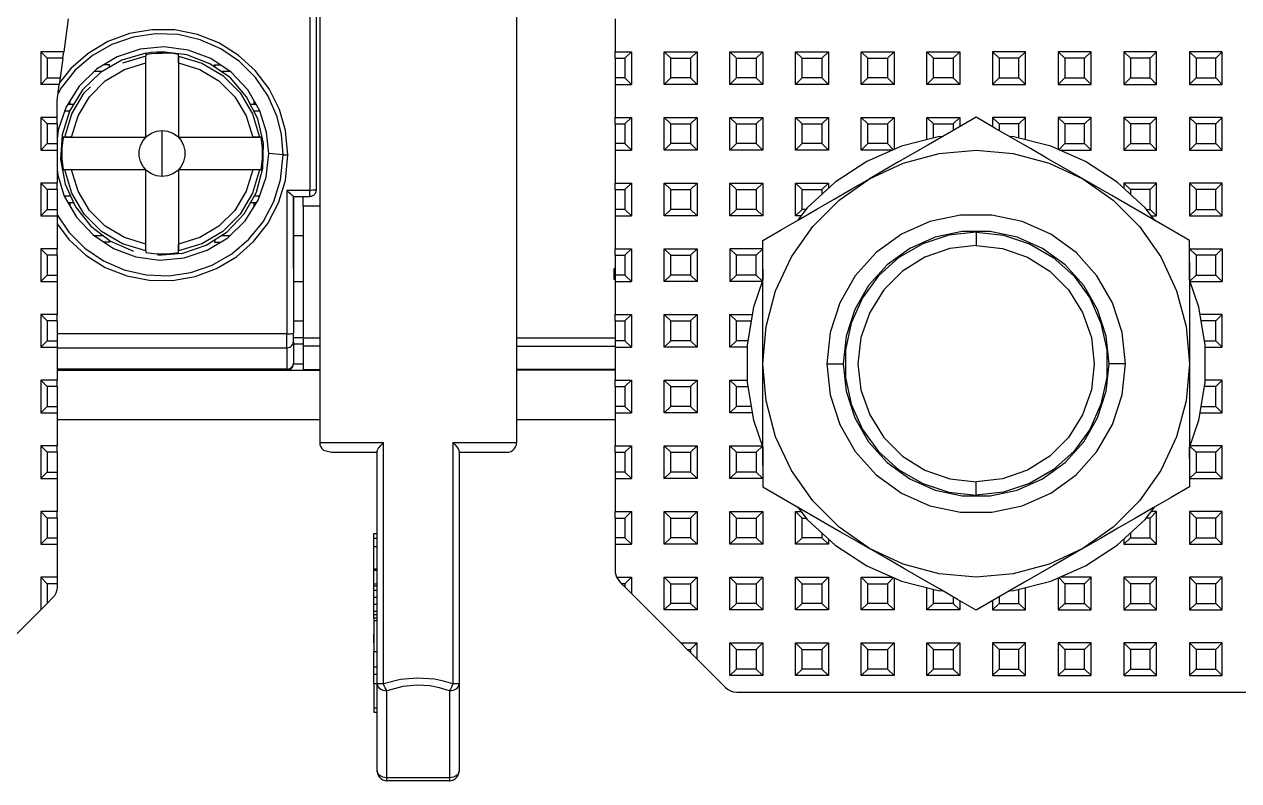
# Model space of a CAD drawing. Header units: millimetres. Extents: x 0 to 125, y 0 to 180.
# Drawn here: x 32.65 to 69.65, y 0 to 23.04 of the extents above; entities that cross this region are included whole.
import ezdxf

# ---------------------------------------------------------------- set-up
doc = ezdxf.new("R2010")
doc.units = ezdxf.units.MM

# ---------------------------------------------------------------- blocks, each defined once
blk = doc.blocks.new('CHINT_7200accf6e0c55f6a13e2ec68f27ea84_FACE_0')
at = {"color": 141, "linetype": 'Continuous', "true_color": 0x40d9ff}
for p, q in [((41.55, 17.996), (41.55, 30.949)), ((41.65, 29.7), (41.65, 10.3)), ((47.65, 29.7), (47.65, 10.3)), ((33.983, 23.2), (33.85, 22.2)), ((50.65, 23.2), (50.65, 22.2)), ((33.35, 22), (33.15, 22.2)), ((33.15, 22.2), (33.15, 21.2)), ((33.85, 22.2), (33.15, 22.2)), ((33.823, 22), (33.85, 22.2)), ((50.65, 22), (50.65, 22.2)), ((50.65, 22.2), (51.15, 22.2)), ((50.95, 22), (51.15, 22.2)), ((51.15, 22.2), (51.15, 21.2)), ((52.35, 22), (52.15, 22.2)), ((52.15, 22.2), (53.15, 22.2)), ((52.15, 21.2), (52.15, 22.2)), ((52.95, 22), (53.15, 22.2)), ((53.15, 22.2), (53.15, 21.2)), ((54.35, 22), (54.15, 22.2)), ((54.15, 22.2), (55.15, 22.2)), ((54.15, 21.2), (54.15, 22.2)), ((54.95, 22), (55.15, 22.2)), ((55.15, 22.2), (55.15, 21.2)), ((56.35, 22), (56.15, 22.2)), ((56.15, 22.2), (57.15, 22.2)), ((56.15, 21.2), (56.15, 22.2)), ((56.95, 22), (57.15, 22.2)), ((57.15, 22.2), (57.15, 21.2)), ((58.35, 22), (58.15, 22.2)), ((58.15, 22.2), (59.15, 22.2)), ((58.15, 21.2), (58.15, 22.2)), ((58.95, 22), (59.15, 22.2)), ((59.15, 22.2), (59.15, 21.2)), ((60.35, 22), (60.15, 22.2)), ((60.15, 22.2), (61.15, 22.2)), ((60.15, 21.2), (60.15, 22.2)), ((60.95, 22), (61.15, 22.2)), ((61.15, 22.2), (61.15, 21.2)), ((62.35, 22), (62.15, 22.2)), ((62.15, 22.2), (62.15, 21.2)), ((63.15, 22.2), (62.15, 22.2)), ((62.95, 22), (63.15, 22.2)), ((63.15, 21.2), (63.15, 22.2)), ((64.35, 22), (64.15, 22.2)), ((64.15, 22.2), (64.15, 21.2)), ((65.15, 22.2), (64.15, 22.2)), ((64.95, 22), (65.15, 22.2)), ((65.15, 21.2), (65.15, 22.2)), ((66.35, 22), (66.15, 22.2)), ((66.15, 22.2), (66.15, 21.2)), ((67.15, 22.2), (66.15, 22.2)), ((66.95, 22), (67.15, 22.2)), ((67.15, 21.2), (67.15, 22.2)), ((68.35, 22), (68.15, 22.2)), ((68.15, 22.2), (68.15, 21.2)), ((69.15, 22.2), (68.15, 22.2)), ((68.95, 22), (69.15, 22.2)), ((69.15, 21.2), (69.15, 22.2)), ((33.35, 22), (33.35, 21.4)), ((33.823, 22), (33.35, 22)), ((33.823, 22), (33.743, 21.4)), ((36.35, 22.159), (36.356, 22.12)), ((36.85, 22.2), (36.85, 22.16)), ((37.35, 21.863), (37.35, 22.066)), ((50.65, 22), (50.95, 22)), ((50.65, 22), (50.65, 21.4)), ((50.95, 22), (50.95, 21.4)), ((52.35, 22), (52.95, 22)), ((52.35, 21.4), (52.35, 22)), ((52.95, 22), (52.95, 21.4)), ((54.35, 22), (54.95, 22)), ((54.35, 21.4), (54.35, 22)), ((54.95, 22), (54.95, 21.4)), ((56.35, 22), (56.95, 22)), ((56.35, 21.4), (56.35, 22)), ((56.95, 22), (56.95, 21.4)), ((58.35, 22), (58.95, 22)), ((58.35, 21.4), (58.35, 22)), ((58.95, 22), (58.95, 21.4)), ((60.35, 22), (60.95, 22)), ((60.35, 21.4), (60.35, 22)), ((60.95, 22), (60.95, 21.4)), ((62.95, 22), (62.35, 22)), ((62.35, 22), (62.35, 21.4)), ((62.95, 21.4), (62.95, 22)), ((64.95, 22), (64.35, 22)), ((64.35, 22), (64.35, 21.4)), ((64.95, 21.4), (64.95, 22)), ((66.95, 22), (66.35, 22)), ((66.35, 22), (66.35, 21.4)), ((66.95, 21.4), (66.95, 22)), ((68.95, 22), (68.35, 22)), ((68.35, 22), (68.35, 21.4)), ((68.95, 21.4), (68.95, 22)), ((35.03, 21.6), (34.788, 21.6)), ((38.921, 21.6), (38.644, 21.6)), ((33.35, 21.4), (33.15, 21.2)), ((33.35, 21.4), (33.743, 21.4)), ((50.95, 21.4), (50.65, 21.4)), ((50.65, 21.4), (50.65, 21.2)), ((50.65, 21.2), (51.15, 21.2)), ((50.65, 21.2), (50.65, 20.2)), ((50.95, 21.4), (51.15, 21.2)), ((52.35, 21.4), (52.15, 21.2)), ((53.15, 21.2), (52.15, 21.2)), ((52.95, 21.4), (52.35, 21.4)), ((52.95, 21.4), (53.15, 21.2)), ((54.35, 21.4), (54.15, 21.2)), ((55.15, 21.2), (54.15, 21.2)), ((54.95, 21.4), (54.35, 21.4)), ((54.95, 21.4), (55.15, 21.2)), ((56.35, 21.4), (56.15, 21.2)), ((57.15, 21.2), (56.15, 21.2)), ((56.95, 21.4), (56.35, 21.4)), ((56.95, 21.4), (57.15, 21.2)), ((58.35, 21.4), (58.15, 21.2)), ((59.15, 21.2), (58.15, 21.2)), ((58.95, 21.4), (58.35, 21.4)), ((58.95, 21.4), (59.15, 21.2)), ((60.35, 21.4), (60.15, 21.2)), ((61.15, 21.2), (60.15, 21.2)), ((60.95, 21.4), (60.35, 21.4)), ((60.95, 21.4), (61.15, 21.2)), ((62.35, 21.4), (62.15, 21.2)), ((62.15, 21.2), (63.15, 21.2)), ((62.35, 21.4), (62.95, 21.4)), ((62.95, 21.4), (63.15, 21.2)), ((64.35, 21.4), (64.15, 21.2)), ((64.15, 21.2), (65.15, 21.2)), ((64.35, 21.4), (64.95, 21.4)), ((64.95, 21.4), (65.15, 21.2)), ((66.35, 21.4), (66.15, 21.2)), ((66.15, 21.2), (67.15, 21.2)), ((66.35, 21.4), (66.95, 21.4)), ((66.95, 21.4), (67.15, 21.2)), ((68.35, 21.4), (68.15, 21.2)), ((68.15, 21.2), (69.15, 21.2)), ((68.35, 21.4), (68.95, 21.4)), ((68.95, 21.4), (69.15, 21.2)), ((33.884, 20.4), (34.037, 20.4)), ((33.978, 20.6), (34.16, 20.6)), ((34.042, 20.702), (34.042, 20.6)), ((39.539, 20.6), (39.712, 20.6)), ((39.641, 20.4), (39.828, 20.4)), ((39.658, 20.6), (39.658, 20.694)), ((33.35, 20), (33.15, 20.2)), ((33.15, 20.2), (33.15, 19.2)), ((33.35, 20), (33.35, 19.4)), ((33.65, 20), (33.35, 20)), ((33.65, 20), (33.65, 19.4)), ((50.65, 20), (50.65, 20.2)), ((50.65, 20.2), (51.15, 20.2)), ((50.65, 20), (50.95, 20)), ((50.65, 20), (50.65, 19.4)), ((50.95, 20), (51.15, 20.2)), ((50.95, 20), (50.95, 19.4)), ((51.15, 20.2), (51.15, 19.2)), ((52.35, 20), (52.15, 20.2)), ((52.15, 20.2), (53.15, 20.2)), ((52.15, 19.2), (52.15, 20.2)), ((52.35, 20), (52.95, 20)), ((52.35, 19.4), (52.35, 20)), ((52.95, 20), (53.15, 20.2)), ((52.95, 20), (52.95, 19.4)), ((53.15, 20.2), (53.15, 19.2)), ((54.35, 20), (54.15, 20.2)), ((54.15, 20.2), (55.15, 20.2)), ((54.15, 19.2), (54.15, 20.2)), ((54.35, 20), (54.95, 20)), ((54.35, 19.4), (54.35, 20)), ((54.95, 20), (55.15, 20.2)), ((54.95, 20), (54.95, 19.4)), ((55.15, 20.2), (55.15, 19.2)), ((56.35, 20), (56.15, 20.2)), ((56.15, 20.2), (57.15, 20.2)), ((56.15, 19.2), (56.15, 20.2)), ((56.35, 20), (56.95, 20)), ((56.35, 19.4), (56.35, 20)), ((56.95, 20), (57.15, 20.2)), ((56.95, 20), (56.95, 19.4)), ((57.15, 20.2), (57.15, 19.2)), ((58.35, 20), (58.15, 20.2)), ((58.15, 20.2), (59.15, 20.2)), ((58.15, 19.2), (58.15, 20.2)), ((58.35, 20), (58.95, 20)), ((58.35, 19.4), (58.35, 20)), ((58.95, 20), (59.15, 20.2)), ((58.95, 20), (58.95, 19.4)), ((59.15, 20.2), (59.15, 19.221)), ((60.35, 20), (60.15, 20.2)), ((60.15, 20.2), (61.15, 20.2)), ((60.15, 19.516), (60.15, 20.2)), ((60.35, 20), (60.95, 20)), ((60.35, 19.567), (60.35, 20)), ((60.95, 20), (61.15, 20.2)), ((60.95, 20), (60.95, 19.801)), ((61.15, 20.2), (61.15, 19.917)), ((62.35, 20), (62.15, 20.2)), ((62.15, 20.2), (62.15, 19.917)), ((63.15, 20.2), (62.15, 20.2)), ((62.95, 20), (62.35, 20)), ((62.35, 20), (62.35, 19.801)), ((62.95, 20), (63.15, 20.2)), ((62.95, 19.567), (62.95, 20)), ((63.15, 19.516), (63.15, 20.2)), ((64.35, 20), (64.15, 20.2)), ((64.15, 20.2), (64.15, 19.221)), ((65.15, 20.2), (64.15, 20.2)), ((64.95, 20), (64.35, 20)), ((64.35, 20), (64.35, 19.4)), ((64.95, 20), (65.15, 20.2)), ((64.95, 19.4), (64.95, 20)), ((65.15, 19.2), (65.15, 20.2)), ((66.35, 20), (66.15, 20.2)), ((66.15, 20.2), (66.15, 19.2)), ((67.15, 20.2), (66.15, 20.2)), ((66.95, 20), (66.35, 20)), ((66.35, 20), (66.35, 19.4)), ((66.95, 20), (67.15, 20.2)), ((66.95, 19.4), (66.95, 20)), ((67.15, 19.2), (67.15, 20.2)), ((68.35, 20), (68.15, 20.2)), ((68.15, 20.2), (68.15, 19.2)), ((69.15, 20.2), (68.15, 20.2)), ((68.95, 20), (68.35, 20)), ((68.35, 20), (68.35, 19.4)), ((68.95, 20), (69.15, 20.2)), ((68.95, 19.4), (68.95, 20)), ((69.15, 19.2), (69.15, 20.2)), ((33.35, 19.4), (33.15, 19.2)), ((33.35, 19.4), (33.65, 19.4)), ((33.65, 19.4), (33.65, 19.2)), ((34.087, 19.6), (33.884, 19.6)), ((39.816, 19.6), (39.613, 19.6)), ((50.95, 19.4), (50.65, 19.4)), ((50.65, 19.4), (50.65, 19.2)), ((50.95, 19.4), (51.15, 19.2)), ((52.35, 19.4), (52.15, 19.2)), ((52.95, 19.4), (52.35, 19.4)), ((52.95, 19.4), (53.15, 19.2)), ((54.35, 19.4), (54.15, 19.2)), ((54.95, 19.4), (54.35, 19.4)), ((54.95, 19.4), (55.15, 19.2)), ((56.35, 19.4), (56.15, 19.2)), ((56.95, 19.4), (56.35, 19.4)), ((56.95, 19.4), (57.15, 19.2)), ((58.35, 19.4), (58.15, 19.2)), ((58.95, 19.4), (58.35, 19.4)), ((58.95, 19.4), (59.135, 19.215)), ((64.35, 19.4), (64.165, 19.215)), ((64.35, 19.4), (64.95, 19.4)), ((64.95, 19.4), (65.15, 19.2)), ((66.35, 19.4), (66.15, 19.2)), ((66.35, 19.4), (66.95, 19.4)), ((66.95, 19.4), (67.15, 19.2)), ((68.35, 19.4), (68.15, 19.2)), ((68.35, 19.4), (68.95, 19.4)), ((68.95, 19.4), (69.15, 19.2)), ((33.15, 19.2), (33.65, 19.2)), ((33.65, 19.2), (33.65, 18.2)), ((40.542, 19.061), (40.1, 19.1)), ((50.65, 19.2), (51.15, 19.2)), ((50.65, 19.2), (50.65, 18.2)), ((53.15, 19.2), (52.15, 19.2)), ((55.15, 19.2), (54.15, 19.2)), ((57.15, 19.2), (56.15, 19.2)), ((59.102, 19.2), (58.15, 19.2)), ((64.198, 19.2), (65.15, 19.2)), ((66.15, 19.2), (67.15, 19.2)), ((68.15, 19.2), (69.15, 19.2)), ((34.087, 18.6), (33.884, 18.6)), ((39.816, 18.6), (39.613, 18.6)), ((33.35, 18), (33.15, 18.2)), ((33.15, 18.2), (33.15, 17.2)), ((33.65, 18.2), (33.15, 18.2)), ((33.65, 18), (33.65, 18.2)), ((50.65, 18), (50.65, 18.2)), ((50.65, 18.2), (51.15, 18.2)), ((50.95, 18), (51.15, 18.2)), ((51.15, 18.2), (51.15, 17.2)), ((52.35, 18), (52.15, 18.2)), ((52.15, 18.2), (53.15, 18.2)), ((52.15, 17.2), (52.15, 18.2)), ((52.95, 18), (53.15, 18.2)), ((53.15, 18.2), (53.15, 17.2)), ((54.35, 18), (54.15, 18.2)), ((54.15, 18.2), (55.15, 18.2)), ((54.15, 17.2), (54.15, 18.2)), ((54.95, 18), (55.15, 18.2)), ((55.15, 18.2), (55.15, 17.2)), ((56.35, 18), (56.15, 18.2)), ((56.15, 18.2), (57.15, 18.2)), ((56.15, 17.2), (56.15, 18.2)), ((56.95, 18), (57.15, 18.2)), ((57.15, 18.2), (57.15, 18.039)), ((66.35, 18), (66.15, 18.2)), ((66.15, 18.2), (66.15, 18.039)), ((67.15, 18.2), (66.15, 18.2)), ((66.95, 18), (67.15, 18.2)), ((67.15, 17.2), (67.15, 18.2)), ((68.35, 18), (68.15, 18.2)), ((68.15, 18.2), (68.15, 17.2)), ((69.15, 18.2), (68.15, 18.2)), ((68.95, 18), (69.15, 18.2)), ((69.15, 17.2), (69.15, 18.2)), ((33.35, 18), (33.35, 17.4)), ((33.65, 18), (33.35, 18)), ((33.65, 18), (33.65, 17.4)), ((34.061, 17.8), (33.872, 17.8)), ((39.816, 17.8), (39.648, 17.8)), ((40.849, 17.796), (40.85, 13.625)), ((41.15, 17.5), (41.15, 17.796)), ((50.65, 18), (50.95, 18)), ((50.65, 18), (50.65, 17.4)), ((50.95, 18), (50.95, 17.4)), ((52.35, 18), (52.95, 18)), ((52.35, 17.4), (52.35, 18)), ((52.95, 18), (52.95, 17.4)), ((54.35, 18), (54.95, 18)), ((54.35, 17.4), (54.35, 18)), ((54.95, 18), (54.95, 17.4)), ((56.35, 18), (56.95, 18)), ((56.35, 17.4), (56.35, 18)), ((56.95, 18), (56.95, 17.855)), ((66.95, 18), (66.35, 18)), ((66.35, 18), (66.35, 17.855)), ((66.95, 17.4), (66.95, 18)), ((68.95, 18), (68.35, 18)), ((68.35, 18), (68.35, 17.4)), ((68.95, 17.4), (68.95, 18)), ((33.35, 17.4), (33.15, 17.2)), ((33.35, 17.4), (33.65, 17.4)), ((33.65, 17.4), (33.65, 17.2)), ((34.152, 17.6), (33.988, 17.6)), ((34.042, 17.6), (34.042, 17.506)), ((39.722, 17.6), (39.536, 17.6)), ((39.658, 17.498), (39.658, 17.6)), ((41.65, 17.5), (41.15, 17.5)), ((50.95, 17.4), (50.65, 17.4)), ((50.65, 17.4), (50.65, 17.2)), ((50.95, 17.4), (51.15, 17.2)), ((52.35, 17.4), (52.15, 17.2)), ((52.95, 17.4), (52.35, 17.4)), ((52.95, 17.4), (53.15, 17.2)), ((54.35, 17.4), (54.15, 17.2)), ((54.95, 17.4), (54.35, 17.4)), ((54.95, 17.4), (55.15, 17.2)), ((56.35, 17.4), (56.15, 17.2)), ((56.468, 17.4), (56.35, 17.4)), ((66.832, 17.4), (66.95, 17.4)), ((66.95, 17.4), (67.15, 17.2)), ((68.35, 17.4), (68.15, 17.2)), ((68.35, 17.4), (68.95, 17.4)), ((68.95, 17.4), (69.15, 17.2)), ((33.15, 17.2), (33.65, 17.2)), ((33.65, 17.2), (33.65, 16.2)), ((50.65, 17.2), (51.15, 17.2)), ((50.65, 17.2), (50.65, 16.2)), ((53.15, 17.2), (52.15, 17.2)), ((55.15, 17.2), (54.15, 17.2)), ((56.312, 17.2), (56.15, 17.2)), ((66.988, 17.2), (67.15, 17.2)), ((68.15, 17.2), (69.15, 17.2)), ((61.65, 16.7), (61.65, 16.3)), ((34.779, 16.6), (35.054, 16.6)), ((36.35, 16.134), (36.35, 16.337)), ((37.35, 16.134), (37.35, 16.337)), ((38.651, 16.6), (38.912, 16.6)), ((40.85, 16.6), (41.15, 16.6)), ((33.35, 16), (33.15, 16.2)), ((33.15, 16.2), (33.15, 15.2)), ((33.65, 16.2), (33.15, 16.2)), ((33.35, 16), (33.35, 15.4)), ((33.65, 16), (33.35, 16)), ((33.65, 16), (33.65, 16.2)), ((33.65, 16), (33.65, 15.4)), ((50.65, 16), (50.65, 16.2)), ((50.65, 16.2), (51.15, 16.2)), ((50.65, 16), (50.95, 16)), ((50.65, 16), (50.65, 15.4)), ((50.95, 16), (51.15, 16.2)), ((50.95, 16), (50.95, 15.4)), ((51.15, 16.2), (51.15, 15.2)), ((52.35, 16), (52.15, 16.2)), ((52.15, 16.2), (53.15, 16.2)), ((52.15, 15.2), (52.15, 16.2)), ((52.35, 16), (52.95, 16)), ((52.35, 15.4), (52.35, 16)), ((52.95, 16), (53.15, 16.2)), ((52.95, 16), (52.95, 15.4)), ((53.15, 16.2), (53.15, 15.2)), ((54.35, 15.4), (54.35, 16)), ((68.95, 15.4), (68.95, 16)), ((50.65, 15.589), (50.617, 15.559)), ((33.35, 15.4), (33.15, 15.2)), ((33.15, 15.2), (33.65, 15.2)), ((33.35, 15.4), (33.65, 15.4)), ((33.65, 15.4), (33.65, 15.2)), ((33.65, 15.2), (33.65, 14.2)), ((40.85, 15.2), (41.15, 15.2)), ((50.95, 15.4), (50.65, 15.4)), ((50.65, 15.4), (50.65, 15.2)), ((50.65, 15.2), (51.15, 15.2)), ((50.65, 15.2), (50.65, 14.2)), ((50.95, 15.4), (51.15, 15.2)), ((52.35, 15.4), (52.15, 15.2)), ((53.15, 15.2), (52.15, 15.2)), ((52.95, 15.4), (52.35, 15.4)), ((52.95, 15.4), (53.15, 15.2)), ((54.35, 15.4), (54.15, 15.2)), ((55.133, 15.2), (54.15, 15.2)), ((54.95, 15.4), (54.35, 15.4)), ((54.95, 15.4), (55.137, 15.213)), ((68.35, 15.4), (68.163, 15.213)), ((68.167, 15.2), (69.15, 15.2)), ((68.35, 15.4), (68.95, 15.4)), ((68.95, 15.4), (69.15, 15.2)), ((33.35, 14), (33.15, 14.2)), ((33.15, 14.2), (33.15, 13.2)), ((33.65, 14.2), (33.15, 14.2)), ((33.65, 14), (33.65, 14.2)), ((50.65, 14), (50.65, 14.2)), ((50.65, 14.2), (51.15, 14.2)), ((50.95, 14), (51.15, 14.2)), ((51.15, 14.2), (51.15, 13.2)), ((52.35, 14), (52.15, 14.2)), ((52.15, 14.2), (53.15, 14.2)), ((52.15, 13.2), (52.15, 14.2)), ((52.95, 14), (53.15, 14.2)), ((53.15, 14.2), (53.15, 13.2)), ((54.35, 14), (54.15, 14.2)), ((54.15, 14.2), (54.828, 14.2)), ((54.15, 13.2), (54.15, 14.2)), ((69.15, 14.2), (68.472, 14.2)), ((68.95, 14), (69.15, 14.2)), ((69.15, 13.2), (69.15, 14.2)), ((33.35, 14), (33.35, 13.4)), ((33.65, 14), (33.35, 14)), ((33.65, 14), (33.65, 13.4)), ((40.85, 14), (41.15, 14)), ((50.65, 14), (50.95, 14)), ((50.65, 14), (50.65, 13.4)), ((50.95, 14), (50.95, 13.4)), ((52.35, 14), (52.95, 14)), ((52.35, 13.4), (52.35, 14)), ((52.95, 14), (52.95, 13.4)), ((54.35, 14), (54.794, 14)), ((54.35, 13.4), (54.35, 14)), ((68.95, 14), (68.506, 14)), ((68.95, 13.4), (68.95, 14)), ((33.35, 13.4), (33.15, 13.2)), ((33.35, 13.4), (33.65, 13.4)), ((33.65, 13.4), (33.65, 13.2)), ((40.85, 13.5), (41.15, 13.5)), ((47.65, 13.483), (50.65, 13.483)), ((50.95, 13.4), (50.65, 13.4)), ((50.65, 13.4), (50.65, 13.2)), ((50.95, 13.4), (51.15, 13.2)), ((52.35, 13.4), (52.15, 13.2)), ((52.95, 13.4), (52.35, 13.4)), ((52.95, 13.4), (53.15, 13.2)), ((54.35, 13.4), (54.15, 13.2)), ((54.694, 13.4), (54.35, 13.4)), ((68.606, 13.4), (68.95, 13.4)), ((68.95, 13.4), (69.15, 13.2)), ((33.15, 13.2), (33.65, 13.2)), ((33.65, 13.2), (33.65, 12.2)), ((40.85, 13.3), (41.15, 13.3)), ((47.65, 13.23), (50.65, 13.23)), ((50.65, 13.2), (51.15, 13.2)), ((50.65, 13.2), (50.65, 12.2)), ((53.15, 13.2), (52.15, 13.2)), ((54.674, 13.2), (54.15, 13.2)), ((68.626, 13.2), (69.15, 13.2)), ((57.1, 12.7), (57.6, 12.7)), ((66.2, 12.7), (65.7, 12.7)), ((50.65, 12.52), (47.65, 12.52)), ((50.65, 12.5), (47.65, 12.5)), ((33.35, 12), (33.15, 12.2)), ((33.15, 12.2), (33.15, 11.2)), ((33.65, 12.2), (33.15, 12.2)), ((33.35, 12), (33.35, 11.4)), ((33.65, 12), (33.35, 12)), ((33.65, 12), (33.65, 12.2)), ((33.65, 12), (33.65, 11.4)), ((50.65, 12), (50.65, 12.2)), ((50.65, 12.2), (51.15, 12.2)), ((50.65, 12), (50.95, 12)), ((50.65, 12), (50.65, 11.4)), ((50.95, 12), (51.15, 12.2)), ((50.95, 12), (50.95, 11.4)), ((51.15, 12.2), (51.15, 11.2)), ((52.35, 12), (52.15, 12.2)), ((52.15, 12.2), (53.15, 12.2)), ((52.15, 11.2), (52.15, 12.2)), ((52.35, 12), (52.95, 12)), ((52.35, 11.4), (52.35, 12)), ((52.95, 12), (53.15, 12.2)), ((52.95, 12), (52.95, 11.4)), ((53.15, 12.2), (53.15, 11.2)), ((54.35, 12), (54.15, 12.2)), ((54.15, 12.2), (54.674, 12.2)), ((54.15, 11.2), (54.15, 12.2)), ((54.35, 12), (54.694, 12)), ((54.35, 11.4), (54.35, 12)), ((68.95, 12), (68.606, 12)), ((69.15, 12.2), (68.626, 12.2)), ((68.95, 12), (69.15, 12.2)), ((68.95, 11.4), (68.95, 12)), ((69.15, 11.2), (69.15, 12.2)), ((33.35, 11.4), (33.15, 11.2)), ((33.15, 11.2), (33.65, 11.2)), ((33.35, 11.4), (33.65, 11.4)), ((33.65, 11.4), (33.65, 11.2)), ((33.65, 11.2), (33.65, 10.2)), ((50.95, 11.4), (50.65, 11.4)), ((50.65, 11.4), (50.65, 11.2)), ((50.65, 11.2), (51.15, 11.2)), ((50.65, 11.2), (50.65, 10.2)), ((50.95, 11.4), (51.15, 11.2)), ((52.35, 11.4), (52.15, 11.2)), ((53.15, 11.2), (52.15, 11.2)), ((52.95, 11.4), (52.35, 11.4)), ((52.95, 11.4), (53.15, 11.2)), ((54.35, 11.4), (54.15, 11.2)), ((54.828, 11.2), (54.15, 11.2)), ((54.794, 11.4), (54.35, 11.4)), ((68.472, 11.2), (69.15, 11.2)), ((68.506, 11.4), (68.95, 11.4)), ((68.95, 11.4), (69.15, 11.2)), ((33.65, 11), (41.65, 11)), ((47.65, 11), (50.65, 11)), ((33.35, 10), (33.15, 10.2)), ((33.15, 10.2), (33.15, 9.2)), ((33.65, 10.2), (33.15, 10.2)), ((33.35, 10), (33.35, 9.4)), ((33.65, 10), (33.35, 10)), ((33.65, 10), (33.65, 10.2)), ((33.65, 10), (33.65, 9.4)), ((43.594, 2.952), (43.594, 10.3)), ((45.706, 10.3), (45.706, 2.952)), ((50.65, 10), (50.65, 10.2)), ((50.65, 10.2), (51.15, 10.2)), ((50.65, 10), (50.95, 10)), ((50.65, 10), (50.65, 9.4)), ((50.95, 10), (51.15, 10.2)), ((50.95, 10), (50.95, 9.4)), ((51.15, 10.2), (51.15, 9.2)), ((52.35, 10), (52.15, 10.2)), ((52.15, 10.2), (53.15, 10.2)), ((52.15, 9.2), (52.15, 10.2)), ((52.35, 10), (52.95, 10)), ((52.35, 9.4), (52.35, 10)), ((52.95, 10), (53.15, 10.2)), ((52.95, 10), (52.95, 9.4)), ((53.15, 10.2), (53.15, 9.2)), ((54.35, 10), (54.15, 10.2)), ((54.15, 10.2), (55.133, 10.2)), ((54.35, 10), (54.95, 10)), ((54.35, 9.4), (54.35, 10)), ((54.95, 10), (55.137, 10.187)), ((68.35, 10), (68.163, 10.187)), ((69.15, 10.2), (68.167, 10.2)), ((68.95, 10), (68.35, 10)), ((68.95, 10), (69.15, 10.2)), ((68.95, 9.4), (68.95, 10)), ((33.35, 9.4), (33.15, 9.2)), ((33.35, 9.4), (33.65, 9.4)), ((33.65, 9.4), (33.65, 9.2)), ((50.95, 9.4), (50.65, 9.4)), ((50.65, 9.4), (50.65, 9.2)), ((50.95, 9.4), (51.15, 9.2)), ((52.35, 9.4), (52.15, 9.2)), ((52.95, 9.4), (52.35, 9.4)), ((52.95, 9.4), (53.15, 9.2)), ((33.15, 9.2), (33.65, 9.2)), ((33.65, 9.2), (33.65, 8.2)), ((50.65, 9.2), (51.15, 9.2)), ((50.65, 9.2), (50.65, 8.2)), ((53.15, 9.2), (52.15, 9.2)), ((61.65, 8.7), (61.65, 9.1)), ((33.35, 8), (33.15, 8.2)), ((33.15, 8.2), (33.15, 7.2)), ((33.65, 8.2), (33.15, 8.2)), ((33.65, 8), (33.65, 8.2)), ((50.65, 8), (50.65, 8.2)), ((50.65, 8.2), (51.15, 8.2)), ((50.95, 8), (51.15, 8.2)), ((51.15, 8.2), (51.15, 7.2)), ((52.35, 8), (52.15, 8.2)), ((52.15, 8.2), (53.15, 8.2)), ((52.15, 7.2), (52.15, 8.2)), ((52.95, 8), (53.15, 8.2)), ((53.15, 8.2), (53.15, 7.2)), ((54.35, 8), (54.15, 8.2)), ((54.15, 8.2), (55.15, 8.2)), ((54.15, 7.2), (54.15, 8.2)), ((54.95, 8), (55.15, 8.2)), ((55.15, 8.2), (55.15, 7.2)), ((56.35, 8), (56.15, 8.2)), ((56.15, 8.2), (56.312, 8.2)), ((56.15, 7.2), (56.15, 8.2)), ((66.95, 8), (67.15, 8.2)), ((67.15, 8.2), (66.988, 8.2)), ((67.15, 7.2), (67.15, 8.2)), ((68.35, 8), (68.15, 8.2)), ((68.15, 8.2), (68.15, 7.2)), ((69.15, 8.2), (68.15, 8.2)), ((68.95, 8), (69.15, 8.2)), ((69.15, 7.2), (69.15, 8.2)), ((33.35, 8), (33.35, 7.4)), ((33.65, 8), (33.35, 8)), ((33.65, 8), (33.65, 7.4)), ((50.65, 8), (50.95, 8)), ((50.65, 8), (50.65, 7.4)), ((50.95, 8), (50.95, 7.4)), ((52.35, 8), (52.95, 8)), ((52.35, 7.4), (52.35, 8)), ((52.95, 8), (52.95, 7.4)), ((54.35, 8), (54.95, 8)), ((54.35, 7.4), (54.35, 8)), ((54.95, 8), (54.95, 7.4)), ((56.35, 8), (56.468, 8)), ((56.35, 7.4), (56.35, 8)), ((66.95, 8), (66.832, 8)), ((66.95, 7.4), (66.95, 8)), ((68.95, 8), (68.35, 8)), ((68.35, 8), (68.35, 7.4)), ((68.95, 7.4), (68.95, 8)), ((33.35, 7.4), (33.15, 7.2)), ((33.35, 7.4), (33.65, 7.4)), ((33.65, 7.4), (33.65, 7.2)), ((50.95, 7.4), (50.65, 7.4)), ((50.95, 7.4), (51.15, 7.2)), ((52.35, 7.4), (52.15, 7.2)), ((52.95, 7.4), (52.35, 7.4)), ((52.95, 7.4), (53.15, 7.2)), ((54.35, 7.4), (54.15, 7.2)), ((54.95, 7.4), (54.35, 7.4)), ((54.95, 7.4), (55.15, 7.2)), ((56.35, 7.4), (56.15, 7.2)), ((56.95, 7.4), (56.35, 7.4)), ((56.95, 7.545), (56.95, 7.4)), ((56.95, 7.4), (57.15, 7.2)), ((66.35, 7.4), (66.15, 7.2)), ((66.35, 7.545), (66.35, 7.4)), ((66.35, 7.4), (66.95, 7.4)), ((66.95, 7.4), (67.15, 7.2)), ((68.35, 7.4), (68.15, 7.2)), ((68.35, 7.4), (68.95, 7.4)), ((68.95, 7.4), (69.15, 7.2)), ((33.15, 7.2), (33.65, 7.2)), ((33.65, 7.2), (33.65, 6.2)), ((43.4, 7.122), (43.3, 7.122)), ((43.3, 6.439), (43.3, 7.122)), ((53.15, 7.2), (52.15, 7.2)), ((55.15, 7.2), (54.15, 7.2)), ((57.15, 7.2), (56.15, 7.2)), ((57.15, 7.361), (57.15, 7.2)), ((66.15, 7.361), (66.15, 7.2)), ((66.15, 7.2), (67.15, 7.2)), ((68.15, 7.2), (69.15, 7.2)), ((43.4, 6.439), (43.3, 6.439)), ((43.3, 5.197), (43.3, 6.439)), ((43.3, 6.405), (43.3, 6.439)), ((43.4, 6.405), (43.3, 6.405)), ((43.3, 5.789), (43.3, 6.405)), ((33.35, 6), (33.15, 6.2)), ((33.15, 6.2), (33.15, 5.2)), ((33.65, 6.2), (33.15, 6.2)), ((50.695, 6.2), (51.15, 6.2)), ((50.95, 6), (51.15, 6.2)), ((50.95, 6), (50.95, 5.9)), ((51.15, 6.2), (51.15, 5.7)), ((52.35, 6), (52.15, 6.2)), ((52.15, 6.2), (53.15, 6.2)), ((52.15, 5.2), (52.15, 6.2)), ((52.35, 6), (52.95, 6)), ((52.35, 5.4), (52.35, 6)), ((52.95, 6), (53.15, 6.2)), ((52.95, 6), (52.95, 5.4)), ((53.15, 6.2), (53.15, 5.2)), ((54.35, 6), (54.15, 6.2)), ((54.15, 6.2), (55.15, 6.2)), ((54.15, 5.2), (54.15, 6.2)), ((54.35, 6), (54.95, 6)), ((54.35, 5.4), (54.35, 6)), ((54.95, 6), (55.15, 6.2)), ((54.95, 6), (54.95, 5.4)), ((55.15, 6.2), (55.15, 5.2)), ((56.35, 6), (56.15, 6.2)), ((56.15, 6.2), (57.15, 6.2)), ((56.15, 5.2), (56.15, 6.2)), ((56.35, 6), (56.95, 6)), ((56.35, 5.4), (56.35, 6)), ((56.95, 6), (57.15, 6.2)), ((56.95, 6), (56.95, 5.4)), ((57.15, 6.2), (57.15, 5.2)), ((58.35, 6), (58.15, 6.2)), ((58.15, 6.2), (59.102, 6.2)), ((58.15, 5.2), (58.15, 6.2)), ((58.35, 6), (58.95, 6)), ((58.35, 5.4), (58.35, 6)), ((58.95, 6), (59.135, 6.185)), ((58.95, 6), (58.95, 5.4)), ((59.15, 6.179), (59.15, 5.2)), ((64.15, 6.179), (64.15, 5.2)), ((64.35, 6), (64.165, 6.185)), ((65.15, 6.2), (64.198, 6.2)), ((64.95, 6), (64.35, 6)), ((64.35, 6), (64.35, 5.4)), ((64.95, 6), (65.15, 6.2)), ((64.95, 5.4), (64.95, 6)), ((65.15, 5.2), (65.15, 6.2)), ((66.35, 6), (66.15, 6.2)), ((66.15, 6.2), (66.15, 5.2)), ((67.15, 6.2), (66.15, 6.2)), ((66.95, 6), (66.35, 6)), ((66.35, 6), (66.35, 5.4)), ((66.95, 6), (67.15, 6.2)), ((66.95, 5.4), (66.95, 6)), ((67.15, 5.2), (67.15, 6.2)), ((68.35, 6), (68.15, 6.2)), ((68.15, 6.2), (68.15, 5.2)), ((69.15, 6.2), (68.15, 6.2)), ((68.95, 6), (68.35, 6)), ((68.35, 6), (68.35, 5.4)), ((68.95, 6), (69.15, 6.2)), ((68.95, 5.4), (68.95, 6)), ((69.15, 5.2), (69.15, 6.2)), ((43.3, 5.578), (43.3, 5.789)), ((43.4, 5.789), (43.3, 5.789)), ((43.3, 5.367), (43.3, 5.578)), ((43.4, 5.578), (43.3, 5.578)), ((43.3, 5.156), (43.3, 5.578)), ((50.95, 5.9), (51.15, 5.7)), ((51.15, 5.7), (52.65, 4.2)), ((60.15, 5.2), (60.15, 5.884)), ((60.35, 5.4), (60.35, 5.833)), ((60.95, 5.599), (60.95, 5.4)), ((62.35, 5.599), (62.35, 5.4)), ((62.95, 5.4), (62.95, 5.833)), ((63.15, 5.2), (63.15, 5.884)), ((32.15, 4.2), (33.15, 5.2)), ((43.3, 5.156), (43.3, 5.367)), ((43.4, 5.367), (43.3, 5.367)), ((52.35, 5.4), (52.15, 5.2)), ((53.15, 5.2), (52.15, 5.2)), ((52.95, 5.4), (52.35, 5.4)), ((52.95, 5.4), (53.15, 5.2)), ((54.35, 5.4), (54.15, 5.2)), ((55.15, 5.2), (54.15, 5.2)), ((54.95, 5.4), (54.35, 5.4)), ((54.95, 5.4), (55.15, 5.2)), ((56.35, 5.4), (56.15, 5.2)), ((57.15, 5.2), (56.15, 5.2)), ((56.95, 5.4), (56.35, 5.4)), ((56.95, 5.4), (57.15, 5.2)), ((58.35, 5.4), (58.15, 5.2)), ((59.15, 5.2), (58.15, 5.2)), ((58.95, 5.4), (58.35, 5.4)), ((58.95, 5.4), (59.15, 5.2)), ((60.35, 5.4), (60.15, 5.2)), ((61.15, 5.2), (60.15, 5.2)), ((60.95, 5.4), (60.35, 5.4)), ((60.95, 5.4), (61.15, 5.2)), ((61.15, 5.483), (61.15, 5.2)), ((62.15, 5.483), (62.15, 5.2)), ((62.35, 5.4), (62.15, 5.2)), ((62.15, 5.2), (63.15, 5.2)), ((62.35, 5.4), (62.95, 5.4)), ((62.95, 5.4), (63.15, 5.2)), ((64.35, 5.4), (64.15, 5.2)), ((64.15, 5.2), (65.15, 5.2)), ((64.35, 5.4), (64.95, 5.4)), ((64.95, 5.4), (65.15, 5.2)), ((66.35, 5.4), (66.15, 5.2)), ((66.15, 5.2), (67.15, 5.2)), ((66.35, 5.4), (66.95, 5.4)), ((66.95, 5.4), (67.15, 5.2)), ((68.35, 5.4), (68.15, 5.2)), ((68.15, 5.2), (69.15, 5.2)), ((68.35, 5.4), (68.95, 5.4)), ((68.95, 5.4), (69.15, 5.2)), ((43.3, 5.051), (43.3, 5.156)), ((43.4, 5.156), (43.3, 5.156)), ((43.3, 4.946), (43.3, 5.051)), ((43.4, 5.051), (43.3, 5.051)), ((43.4, 4.946), (43.3, 4.946)), ((43.3, 4.199), (43.3, 4.463)), ((52.85, 4), (52.65, 4.2)), ((52.65, 4.2), (53.15, 4.2)), ((52.95, 4), (53.15, 4.2)), ((54.35, 4), (54.15, 4.2)), ((54.15, 4.2), (55.15, 4.2)), ((54.15, 3.2), (54.15, 4.2)), ((54.95, 4), (55.15, 4.2)), ((55.15, 4.2), (55.15, 3.2)), ((56.35, 4), (56.15, 4.2)), ((56.15, 4.2), (57.15, 4.2)), ((56.15, 3.2), (56.15, 4.2)), ((56.95, 4), (57.15, 4.2)), ((57.15, 4.2), (57.15, 3.2)), ((58.35, 4), (58.15, 4.2)), ((58.15, 4.2), (59.15, 4.2)), ((58.15, 3.2), (58.15, 4.2)), ((58.95, 4), (59.15, 4.2)), ((59.15, 4.2), (59.15, 3.2)), ((60.35, 4), (60.15, 4.2)), ((60.15, 4.2), (61.15, 4.2)), ((60.15, 3.2), (60.15, 4.2)), ((60.95, 4), (61.15, 4.2)), ((61.15, 4.2), (61.15, 3.2)), ((62.35, 4), (62.15, 4.2)), ((62.15, 4.2), (62.15, 3.2)), ((63.15, 4.2), (62.15, 4.2)), ((62.95, 4), (63.15, 4.2)), ((63.15, 3.2), (63.15, 4.2)), ((64.35, 4), (64.15, 4.2)), ((64.15, 4.2), (64.15, 3.2)), ((65.15, 4.2), (64.15, 4.2)), ((64.95, 4), (65.15, 4.2)), ((65.15, 3.2), (65.15, 4.2)), ((66.35, 4), (66.15, 4.2)), ((66.15, 4.2), (66.15, 3.2)), ((67.15, 4.2), (66.15, 4.2)), ((66.95, 4), (67.15, 4.2)), ((67.15, 3.2), (67.15, 4.2)), ((68.35, 4), (68.15, 4.2)), ((68.15, 4.2), (68.15, 3.2)), ((69.15, 4.2), (68.15, 4.2)), ((68.95, 4), (69.15, 4.2)), ((69.15, 3.2), (69.15, 4.2)), ((43.3, 3.387), (43.3, 3.887)), ((52.85, 4), (52.95, 4)), ((52.95, 3.9), (52.85, 4)), ((52.95, 4), (52.95, 3.9)), ((54.35, 4), (54.95, 4)), ((54.35, 3.4), (54.35, 4)), ((54.95, 4), (54.95, 3.4)), ((56.35, 4), (56.95, 4)), ((56.35, 3.4), (56.35, 4)), ((56.95, 4), (56.95, 3.4)), ((58.35, 4), (58.95, 4)), ((58.35, 3.4), (58.35, 4)), ((58.95, 4), (58.95, 3.4)), ((60.35, 4), (60.95, 4)), ((60.35, 3.4), (60.35, 4)), ((60.95, 4), (60.95, 3.4)), ((62.95, 4), (62.35, 4)), ((62.35, 4), (62.35, 3.4)), ((62.95, 3.4), (62.95, 4)), ((64.95, 4), (64.35, 4)), ((64.35, 4), (64.35, 3.4)), ((64.95, 3.4), (64.95, 4)), ((66.95, 4), (66.35, 4)), ((66.35, 4), (66.35, 3.4)), ((66.95, 3.4), (66.95, 4)), ((68.95, 4), (68.35, 4)), ((68.35, 4), (68.35, 3.4)), ((68.95, 3.4), (68.95, 4)), ((43.4, 3.454), (43.3, 3.454)), ((43.3, 3.237), (43.3, 3.454)), ((54.35, 3.4), (54.15, 3.2)), ((54.95, 3.4), (54.35, 3.4)), ((54.95, 3.4), (55.15, 3.2)), ((56.35, 3.4), (56.15, 3.2)), ((56.95, 3.4), (56.35, 3.4)), ((56.95, 3.4), (57.15, 3.2)), ((58.35, 3.4), (58.15, 3.2)), ((58.95, 3.4), (58.35, 3.4)), ((58.95, 3.4), (59.15, 3.2)), ((60.35, 3.4), (60.15, 3.2)), ((60.95, 3.4), (60.35, 3.4)), ((60.95, 3.4), (61.15, 3.2)), ((62.35, 3.4), (62.15, 3.2)), ((62.35, 3.4), (62.95, 3.4)), ((62.95, 3.4), (63.15, 3.2)), ((64.35, 3.4), (64.15, 3.2)), ((64.35, 3.4), (64.95, 3.4)), ((64.95, 3.4), (65.15, 3.2)), ((66.35, 3.4), (66.15, 3.2)), ((66.35, 3.4), (66.95, 3.4)), ((66.95, 3.4), (67.15, 3.2)), ((68.35, 3.4), (68.15, 3.2)), ((68.35, 3.4), (68.95, 3.4)), ((68.95, 3.4), (69.15, 3.2)), ((43.4, 3.237), (43.3, 3.237)), ((43.3, 2.954), (43.3, 3.237)), ((55.15, 3.2), (54.15, 3.2)), ((57.15, 3.2), (56.15, 3.2)), ((59.15, 3.2), (58.15, 3.2)), ((61.15, 3.2), (60.15, 3.2)), ((62.15, 3.2), (63.15, 3.2)), ((64.15, 3.2), (65.15, 3.2)), ((66.15, 3.2), (67.15, 3.2)), ((68.15, 3.2), (69.15, 3.2)), ((43.4, 2.954), (43.3, 2.954)), ((43.4, 0.3), (43.4, 2.952)), ((45.9, 2.952), (45.9, 0.3)), ((45.6, 0), (43.7, 0))]:
    blk.add_line(p, q, dxfattribs=at)
for points in [[(41.35, 32.249), (41.35, 17.978), (40.65, 17.978), (40.65, 13.607), (33.65, 13.607)], [(40.542, 19.061), (40.489, 19.681), (40.356, 20.218), (40.079, 20.85), (39.691, 21.418), (39.206, 21.904), (38.638, 22.291), (38.009, 22.566), (37.339, 22.72), (36.651, 22.748), (35.971, 22.647), (35.322, 22.422), (34.725, 22.08), (34.203, 21.634), (33.771, 21.098), (33.68, 20.928)], [(40.683, 19.056), (40.609, 19.799), (40.422, 20.439), (40.108, 21.069), (39.687, 21.627), (39.171, 22.1), (38.578, 22.471), (37.927, 22.728), (37.24, 22.863), (36.541, 22.87), (35.851, 22.75), (35.195, 22.507), (34.594, 22.149), (34.068, 21.687), (33.723, 21.248)], [(40.1, 19.1), (40.033, 19.755), (39.83, 20.397), (39.456, 21.042), (38.95, 21.581), (38.337, 21.99), (37.647, 22.251), (36.916, 22.349), (36.182, 22.281), (35.481, 22.048), (34.853, 21.664), (34.325, 21.147), (33.926, 20.518), (33.681, 19.819), (33.65, 19.546)], [(36.35, 22.159), (35.623, 21.947), (34.97, 21.565), (34.428, 21.035), (34.031, 20.391), (33.803, 19.669), (33.756, 18.913), (33.893, 18.169), (34.207, 17.48), (34.679, 16.887), (35.28, 16.427), (35.975, 16.126)], [(34.087, 19.6), (36.35, 19.6), (36.35, 21.863)], [(34.087, 19.6), (34.288, 20.249), (34.639, 20.831), (35.119, 21.311), (35.701, 21.662), (36.35, 21.863)], [(36.35, 21.863), (36.35, 22.066), (35.639, 21.853)], [(36.35, 22.159), (36.516, 22.182), (36.683, 22.195), (36.85, 22.2)], [(36.356, 22.12), (36.354, 22.12), (36.352, 22.119), (36.35, 22.119), (36.35, 22.066)], [(36.35, 21.863), (36.35, 21.902), (36.35, 21.939), (36.35, 21.98), (36.35, 22.015), (36.35, 22.041), (36.35, 22.059), (36.35, 22.066)], [(36.356, 22.12), (36.52, 22.142), (36.685, 22.156), (36.85, 22.16)], [(36.722, 16.003), (37.476, 16.064), (38.194, 16.306), (38.831, 16.715), (39.35, 17.267), (39.72, 17.927), (39.918, 18.658), (39.934, 19.415), (39.766, 20.153), (39.423, 20.828), (38.928, 21.401), (38.308, 21.836), (37.601, 22.108), (36.85, 22.2)], [(37.35, 22.066), (37.35, 22.119), (37.184, 22.142), (37.017, 22.155), (36.85, 22.16)], [(37.35, 22.066), (37.35, 22.061), (37.35, 22.048), (37.35, 22.024), (37.35, 21.993), (37.35, 21.953), (37.35, 21.909), (37.35, 21.863)], [(37.35, 22.066), (38.061, 21.853), (38.698, 21.473), (39.223, 20.948), (39.603, 20.311), (39.816, 19.6)], [(37.35, 21.863), (37.35, 19.6), (39.613, 19.6)], [(37.35, 21.863), (37.999, 21.662), (38.581, 21.311), (39.061, 20.831), (39.412, 20.249), (39.613, 19.6)], [(35.25, 21.729), (35.25, 21.8), (35.076, 21.8)], [(35.245, 21.726), (35.249, 21.762), (35.25, 21.8)], [(38.45, 21.736), (38.45, 21.8), (38.621, 21.8)], [(38.45, 21.8), (38.451, 21.77), (38.453, 21.739), (38.454, 21.733)], [(33.743, 21.4), (33.717, 21.2), (33.15, 21.2)], [(33.65, 20.2), (33.65, 20.7), (33.717, 21.2)], [(33.884, 19.6), (34.097, 20.311), (34.477, 20.948), (34.663, 21.128)], [(33.65, 20), (33.65, 20.2), (33.15, 20.2)], [(64.9, 18.329), (64.369, 18.636), (63.837, 18.943), (63.305, 19.25), (62.768, 19.56), (62.219, 19.877), (61.65, 20.206), (60.901, 19.773), (60.179, 19.356), (59.289, 18.842), (58.4, 18.329)], [(36.85, 18.4), (36.682, 18.42), (36.525, 18.48), (36.386, 18.576), (36.274, 18.702), (36.195, 18.852), (36.155, 19.016), (36.155, 19.184), (36.195, 19.348), (36.274, 19.498), (36.386, 19.624), (36.525, 19.72), (36.682, 19.78), (36.85, 19.8)], [(36.85, 19.8), (37.018, 19.78), (37.175, 19.72), (37.314, 19.624), (37.426, 19.498), (37.505, 19.348), (37.545, 19.184), (37.545, 19.016), (37.505, 18.852), (37.426, 18.702), (37.314, 18.576), (37.175, 18.48), (37.018, 18.42), (36.85, 18.4)], [(36.85, 18.4), (36.85, 19.1), (36.85, 19.8)], [(60.628, 19.615), (60.498, 19.605), (59.377, 19.321), (58.318, 18.856), (57.351, 18.224), (56.5, 17.441), (56.205, 17.062)], [(67.095, 17.062), (66.8, 17.441), (65.949, 18.224), (64.982, 18.856), (63.923, 19.321), (62.802, 19.605), (62.672, 19.615)], [(33.884, 19.6), (33.831, 19.6), (33.795, 19.267), (33.795, 18.933), (33.831, 18.6), (33.884, 18.6)], [(33.884, 19.6), (33.889, 19.6), (33.902, 19.6), (33.926, 19.6), (33.957, 19.6), (33.997, 19.6), (34.041, 19.6), (34.087, 19.6)], [(39.613, 19.6), (39.652, 19.6), (39.689, 19.6), (39.73, 19.6), (39.765, 19.6), (39.791, 19.6), (39.809, 19.6), (39.816, 19.6)], [(39.816, 18.6), (39.869, 18.6), (39.905, 18.933), (39.905, 19.267), (39.869, 19.6), (39.816, 19.6)], [(33.65, 18.609), (33.667, 18.445), (33.87, 17.803), (34.244, 17.158), (34.75, 16.619), (35.363, 16.21), (36.053, 15.949), (36.784, 15.851), (37.518, 15.919), (38.219, 16.152), (38.847, 16.536), (39.375, 17.053), (39.774, 17.682), (40.019, 18.381), (40.1, 19.1)], [(33.65, 17.23), (34.01, 16.703), (34.496, 16.218), (35.064, 15.831), (35.693, 15.556), (36.363, 15.403), (37.049, 15.376), (37.729, 15.476), (38.378, 15.701), (38.974, 16.042), (39.496, 16.488), (39.928, 17.024), (40.255, 17.636), (40.461, 18.297), (40.542, 19.061)], [(33.65, 16.955), (34.009, 16.478), (34.525, 16.003), (35.119, 15.631), (35.771, 15.373), (36.459, 15.238), (37.161, 15.23), (37.852, 15.351), (38.51, 15.595), (39.111, 15.956), (39.637, 16.419), (40.071, 16.972), (40.398, 17.6), (40.604, 18.276), (40.683, 19.056)], [(40.542, 19.061), (40.572, 19.058), (40.606, 19.057), (40.644, 19.056), (40.683, 19.056)], [(58.4, 18.329), (59.427, 18.808), (60.521, 19.101), (61.65, 19.2), (62.779, 19.101), (63.873, 18.808), (64.9, 18.329)], [(34.087, 18.6), (34.048, 18.6), (34.011, 18.6), (33.97, 18.6), (33.935, 18.6), (33.909, 18.6), (33.891, 18.6), (33.884, 18.6)], [(36.35, 16.134), (35.639, 16.347), (35.002, 16.727), (34.477, 17.252), (34.097, 17.889), (33.884, 18.6)], [(36.35, 16.337), (36.35, 18.6), (34.087, 18.6)], [(36.35, 16.337), (35.701, 16.538), (35.119, 16.889), (34.639, 17.369), (34.288, 17.951), (34.087, 18.6)], [(39.613, 18.6), (37.35, 18.6), (37.35, 16.337)], [(39.613, 18.6), (39.412, 17.951), (39.061, 17.369), (38.581, 16.889), (37.999, 16.538), (37.35, 16.337)], [(39.816, 18.6), (39.603, 17.889), (39.223, 17.252), (38.698, 16.727), (38.061, 16.347), (37.35, 16.134)], [(39.816, 18.6), (39.811, 18.6), (39.798, 18.6), (39.774, 18.6), (39.743, 18.6), (39.703, 18.6), (39.659, 18.6), (39.613, 18.6)], [(55.15, 15.582), (55.15, 16.453), (55.711, 16.777), (56.256, 17.091), (56.793, 17.401), (57.328, 17.71), (57.864, 18.02), (58.4, 18.329)], [(55.15, 12.7), (55.249, 13.829), (55.542, 14.923), (56.021, 15.95), (56.671, 16.878), (57.472, 17.679), (58.4, 18.329)], [(68.15, 15.796), (68.15, 16.453), (67.396, 16.888), (66.674, 17.305), (65.785, 17.818), (64.9, 18.329)], [(64.9, 18.329), (65.828, 17.679), (66.629, 16.878), (67.279, 15.95), (67.758, 14.923), (68.051, 13.829), (68.15, 12.7)], [(40.849, 17.796), (40.848, 17.796), (40.843, 17.799), (40.829, 17.81), (40.804, 17.831), (40.769, 17.863), (40.714, 17.916), (40.65, 17.978)], [(40.849, 17.796), (41.03, 17.796), (41.35, 17.796)], [(40.85, 15.597), (40.85, 15.6), (40.85, 17.796)], [(41.35, 17.796), (41.377, 17.798), (41.411, 17.806), (41.42, 17.808), (41.442, 17.818), (41.471, 17.836), (41.49, 17.853), (41.505, 17.87), (41.522, 17.894), (41.53, 17.909), (41.544, 17.948), (41.545, 17.952), (41.546, 17.954), (41.55, 17.996)], [(41.55, 17.996), (41.545, 17.992), (41.53, 17.988), (41.506, 17.985), (41.475, 17.982), (41.437, 17.98), (41.395, 17.978), (41.35, 17.978)], [(41.35, 17.796), (41.35, 17.798), (41.35, 17.809), (41.35, 17.829), (41.35, 17.858), (41.35, 17.893), (41.35, 17.934), (41.35, 17.978)], [(41.15, 17.5), (41.15, 13.483), (41.65, 13.483)], [(66.2, 12.7), (66.101, 13.646), (65.807, 14.551), (65.331, 15.374), (64.695, 16.081), (63.925, 16.64), (63.056, 17.027), (62.126, 17.225), (61.174, 17.225), (60.244, 17.027), (59.375, 16.64), (58.605, 16.081), (57.969, 15.374), (57.493, 14.551), (57.199, 13.646), (57.1, 12.7)], [(65.7, 12.7), (65.611, 13.542), (65.35, 14.347), (64.927, 15.081), (64.36, 15.71), (63.675, 16.207), (62.902, 16.552), (62.073, 16.728), (61.227, 16.728), (60.398, 16.552), (59.625, 16.207), (58.94, 15.71), (58.373, 15.081), (57.95, 14.347), (57.689, 13.542), (57.6, 12.7)], [(61.65, 16.7), (60.818, 16.613), (60.023, 16.354), (59.299, 15.936), (58.677, 15.377), (58.186, 14.7), (57.846, 13.936), (57.672, 13.118), (57.672, 12.282), (57.846, 11.464), (58.186, 10.7), (58.677, 10.023), (59.299, 9.464), (60.023, 9.046), (60.818, 8.787), (61.65, 8.7)], [(61.65, 16.7), (62.482, 16.613), (63.277, 16.354), (64.001, 15.936), (64.623, 15.377), (65.114, 14.7), (65.454, 13.936), (65.628, 13.118), (65.628, 12.282), (65.454, 11.464), (65.114, 10.7), (64.623, 10.023), (64.001, 9.464), (63.277, 9.046), (62.482, 8.787), (61.65, 8.7)], [(35.25, 16.45), (35.25, 16.4), (35.079, 16.4)], [(35.25, 16.4), (35.249, 16.43), (35.248, 16.452)], [(36.35, 16.134), (36.35, 16.139), (36.35, 16.152), (36.35, 16.176), (36.35, 16.207), (36.35, 16.247), (36.35, 16.291), (36.35, 16.337)], [(37.35, 16.337), (37.35, 16.298), (37.35, 16.261), (37.35, 16.22), (37.35, 16.185), (37.35, 16.159), (37.35, 16.141), (37.35, 16.134)], [(38.455, 16.474), (38.451, 16.438), (38.45, 16.4)], [(38.45, 16.471), (38.45, 16.4), (38.624, 16.4)], [(61.65, 16.3), (60.849, 16.21), (60.088, 15.943), (59.405, 15.515), (58.835, 14.945), (58.407, 14.262), (58.14, 13.501), (58.05, 12.7), (58.14, 11.899), (58.407, 11.138), (58.835, 10.455), (59.405, 9.885), (60.088, 9.457), (60.849, 9.19), (61.65, 9.1)], [(61.65, 16.3), (62.451, 16.21), (63.212, 15.943), (63.895, 15.515), (64.465, 14.945), (64.893, 14.262), (65.16, 13.501), (65.25, 12.7), (65.16, 11.899), (64.893, 11.138), (64.465, 10.455), (63.895, 9.885), (63.212, 9.457), (62.451, 9.19), (61.65, 9.1)], [(36.35, 16.134), (36.35, 16.081), (36.683, 16.045), (37.017, 16.045), (37.35, 16.081), (37.35, 16.134)], [(54.35, 16), (54.15, 16.2), (54.15, 15.2)], [(54.95, 16), (55.15, 16.2), (54.15, 16.2)], [(54.95, 15.4), (54.95, 16), (54.35, 16)], [(68.35, 16), (68.15, 16.2), (69.15, 16.2)], [(68.95, 16), (68.35, 16), (68.35, 15.4)], [(68.95, 16), (69.15, 16.2), (69.15, 15.2)], [(50.617, 15.559), (50.617, 15.585), (50.65, 15.616)], [(50.65, 15.262), (50.617, 15.262), (50.617, 15.559)], [(55.15, 15.582), (55.15, 15.251), (54.864, 14.418), (54.674, 13.278), (54.674, 12.122), (54.864, 10.982), (55.15, 10.149), (55.15, 9.604)], [(55.15, 12.7), (55.15, 13.722), (55.15, 14.748), (55.15, 15.582)], [(68.15, 9.818), (68.15, 10.149), (68.436, 10.982), (68.626, 12.122), (68.626, 13.278), (68.436, 14.418), (68.15, 15.251), (68.15, 15.796)], [(68.15, 15.796), (68.15, 15.162), (68.15, 14.542), (68.15, 13.927), (68.15, 13.313), (68.15, 12.7)], [(40.65, 13.607), (40.695, 13.607), (40.737, 13.609), (40.775, 13.611), (40.806, 13.614), (40.83, 13.617), (40.845, 13.621), (40.85, 13.625)], [(40.65, 13.185), (40.65, 13.236), (40.65, 13.308), (40.65, 13.397), (40.65, 13.498), (40.65, 13.607)], [(40.65, 13.185), (40.695, 13.19), (40.737, 13.203), (40.775, 13.226), (40.806, 13.255), (40.83, 13.291), (40.845, 13.33), (40.85, 13.372)], [(40.85, 13.372), (40.85, 13.402), (40.85, 13.445), (40.85, 13.499), (40.85, 13.559), (40.85, 13.625)], [(40.85, 13.372), (40.85, 12.72), (40.85, 12.702), (40.85, 12.7), (41.15, 12.7)], [(41.15, 13.483), (41.15, 13.418), (41.15, 13.357), (41.15, 13.303), (41.15, 13.26), (41.15, 13.23)], [(33.65, 13.185), (40.65, 13.185), (40.65, 12.533), (33.65, 12.533)], [(41.65, 13.23), (41.15, 13.23), (41.15, 12.52), (41.65, 12.52)], [(40.65, 12.533), (40.695, 12.538), (40.737, 12.552), (40.775, 12.574), (40.806, 12.604), (40.83, 12.639), (40.845, 12.678), (40.85, 12.72)], [(40.65, 12.5), (40.695, 12.505), (40.737, 12.52), (40.775, 12.544), (40.806, 12.575), (40.83, 12.613), (40.845, 12.655), (40.85, 12.7)], [(40.809, 12.579), (40.813, 12.585), (40.828, 12.609), (40.829, 12.612)], [(40.832, 12.618), (40.839, 12.636), (40.843, 12.649)], [(40.845, 12.66), (40.847, 12.667), (40.85, 12.7)], [(40.85, 12.702), (40.85, 12.709), (40.85, 12.72)], [(55.15, 9.604), (55.15, 10.238), (55.15, 10.858), (55.15, 11.473), (55.15, 12.087), (55.15, 12.7)], [(58.4, 7.071), (57.472, 7.721), (56.671, 8.522), (56.021, 9.45), (55.542, 10.477), (55.249, 11.571), (55.15, 12.7)], [(57.1, 12.7), (57.199, 11.754), (57.493, 10.849), (57.969, 10.026), (58.605, 9.319), (59.375, 8.76), (60.244, 8.373), (61.174, 8.175), (62.126, 8.175), (63.056, 8.373), (63.925, 8.76), (64.695, 9.319), (65.331, 10.026), (65.807, 10.849), (66.101, 11.754), (66.2, 12.7)], [(57.6, 12.7), (57.689, 11.858), (57.95, 11.053), (58.373, 10.319), (58.94, 9.69), (59.625, 9.193), (60.398, 8.848), (61.227, 8.672), (62.073, 8.672), (62.902, 8.848), (63.675, 9.193), (64.36, 9.69), (64.927, 10.319), (65.35, 11.053), (65.611, 11.858), (65.7, 12.7)], [(68.15, 12.7), (68.051, 11.571), (67.758, 10.477), (67.279, 9.45), (66.629, 8.522), (65.828, 7.721), (64.9, 7.071)], [(68.15, 12.7), (68.15, 11.678), (68.15, 10.652), (68.15, 9.818)], [(33.65, 12.5), (40.65, 12.5), (41.15, 12.5), (41.65, 12.5)], [(40.65, 12.5), (40.65, 12.504), (40.65, 12.515), (40.65, 12.533)], [(40.65, 12.5), (40.69, 12.504), (40.692, 12.505)], [(40.708, 12.51), (40.73, 12.517), (40.734, 12.519)], [(40.744, 12.525), (40.761, 12.534), (40.769, 12.54)], [(40.781, 12.55), (40.791, 12.558), (40.8, 12.569)], [(41.15, 12.52), (41.15, 12.509), (41.15, 12.502), (41.15, 12.5)], [(41.65, 10.3), (41.658, 10.233), (41.68, 10.17), (41.715, 10.113), (41.763, 10.065), (42.014, 10), (42.202, 10), (42.507, 10), (42.912, 10), (43.4, 10)], [(41.65, 10.3), (41.738, 10.3), (41.995, 10.3), (42.408, 10.3), (42.952, 10.3), (43.594, 10.3)], [(43.4, 2.952), (43.4, 10.025), (43.403, 10.045), (43.412, 10.069), (43.446, 10.126), (43.508, 10.206), (43.594, 10.3)], [(45.706, 10.3), (45.765, 10.237), (45.817, 10.176), (45.85, 10.132), (45.876, 10.091), (45.894, 10.054), (45.9, 10.025), (45.9, 2.952)], [(45.706, 10.3), (46.348, 10.3), (46.892, 10.3), (47.305, 10.3), (47.562, 10.3), (47.65, 10.3)], [(45.9, 10), (46.388, 10), (46.793, 10), (47.098, 10), (47.286, 10), (47.35, 10), (47.417, 10.008), (47.48, 10.03), (47.537, 10.065), (47.585, 10.113), (47.62, 10.17), (47.642, 10.233), (47.65, 10.3)], [(54.35, 9.4), (54.15, 9.2), (54.15, 10.2)], [(54.95, 10), (54.95, 9.4), (54.35, 9.4)], [(68.35, 10), (68.35, 9.4), (68.95, 9.4)], [(68.95, 9.4), (69.15, 9.2), (69.15, 10.2)], [(68.15, 9.818), (68.15, 8.947), (67.589, 8.623), (67.044, 8.309), (66.507, 7.999), (65.972, 7.69), (65.436, 7.38), (64.9, 7.071)], [(54.95, 9.4), (55.15, 9.2), (54.15, 9.2)], [(55.15, 9.604), (55.15, 8.947), (55.904, 8.512), (56.626, 8.095), (57.515, 7.582), (58.4, 7.071)], [(68.35, 9.4), (68.15, 9.2), (69.15, 9.2)], [(56.205, 8.338), (56.5, 7.959), (57.351, 7.176), (58.318, 6.544), (59.377, 6.079), (60.498, 5.795), (60.628, 5.785)], [(62.672, 5.785), (62.802, 5.795), (63.923, 6.079), (64.982, 6.544), (65.949, 7.176), (66.8, 7.959), (67.095, 8.338)], [(43.3, 7.39), (43.3, 7.482), (43.3, 7.522), (43.3, 7.524), (43.375, 7.524), (43.4, 7.524)], [(50.65, 7.4), (50.65, 7.2), (51.15, 7.2)], [(43.3, 7.122), (43.3, 7.39), (43.4, 7.39)], [(50.65, 7.2), (50.65, 6.407), (50.655, 6.336), (50.67, 6.267), (50.695, 6.2)], [(64.9, 7.071), (64.011, 6.558), (63.121, 6.044), (62.399, 5.627), (61.65, 5.194), (61.081, 5.523), (60.532, 5.84), (59.995, 6.15), (59.463, 6.457), (58.931, 6.764), (58.4, 7.071)], [(64.9, 7.071), (63.873, 6.592), (62.779, 6.299), (61.65, 6.2), (60.521, 6.299), (59.427, 6.592), (58.4, 7.071)], [(33.35, 6), (33.35, 5.4), (33.15, 5.2)], [(33.65, 6.2), (33.65, 6), (33.35, 6)], [(33.65, 6), (33.65, 5.907), (33.64, 5.81), (33.612, 5.716), (33.566, 5.629), (33.504, 5.554), (33.35, 5.4)], [(43.3, 5.93), (43.3, 6), (43.4, 6)], [(43.3, 5.789), (43.3, 5.93), (43.4, 5.93)], [(50.695, 6.2), (50.796, 6.054), (50.85, 6)], [(50.95, 6), (50.85, 6), (50.95, 5.9)], [(43.3, 4.946), (43.3, 4.875), (43.4, 4.875)], [(43.3, 4.875), (43.3, 4.689), (43.3, 4.463)], [(43.3, 4.463), (43.3, 4.255), (43.3, 4.077), (43.3, 3.939)], [(52.95, 3.9), (53.15, 3.7), (53.15, 4.2)], [(43.3, 3.454), (43.3, 3.939), (43.4, 3.939)], [(53.15, 3.7), (54.004, 2.846), (54.079, 2.784), (54.166, 2.738), (54.26, 2.71), (54.357, 2.7), (70.943, 2.7), (71.04, 2.71), (71.134, 2.738), (71.221, 2.784), (71.296, 2.846), (72.15, 3.7)], [(45.706, 2.952), (45.427, 3.032), (45.149, 3.087), (44.631, 3.124), (44.114, 3.081), (43.594, 2.952)], [(43.3, 2.954), (43.3, 2.219), (43.4, 2.219)], [(43.4, 2.952), (43.408, 2.904), (43.43, 2.86), (43.465, 2.819), (43.513, 2.786), (43.57, 2.76), (43.633, 2.745), (43.7, 2.739)], [(43.594, 2.952), (43.53, 2.952), (43.476, 2.952), (43.435, 2.952), (43.409, 2.952), (43.4, 2.952)], [(43.7, 2.739), (43.673, 2.78), (43.647, 2.827), (43.618, 2.887), (43.594, 2.952)], [(45.6, 2.739), (45.302, 2.832), (45.005, 2.889), (44.616, 2.912), (44.183, 2.871), (43.7, 2.739)], [(45.6, 2.739), (45.6, 0.088), (43.7, 0.088), (43.7, 2.739)], [(45.706, 2.952), (45.685, 2.897), (45.662, 2.844), (45.632, 2.787), (45.6, 2.739)], [(45.6, 2.739), (45.667, 2.745), (45.73, 2.76), (45.787, 2.786), (45.835, 2.819), (45.87, 2.86), (45.892, 2.904), (45.9, 2.952)], [(45.9, 2.952), (45.891, 2.952), (45.865, 2.952), (45.824, 2.952), (45.77, 2.952), (45.706, 2.952)], [(43.3, 2.219), (43.3, 2.127), (43.3, 2.087), (43.3, 2.085), (43.325, 2.085), (43.4, 2.085)], [(43.4, 0.3), (43.408, 0.233), (43.43, 0.17), (43.465, 0.113), (43.513, 0.065), (43.57, 0.03), (43.633, 0.008), (43.7, 0)], [(43.7, 0.088), (43.633, 0.093), (43.57, 0.109), (43.513, 0.134), (43.465, 0.168), (43.43, 0.208), (43.408, 0.253), (43.4, 0.3)], [(43.7, 0), (43.7, 0.006), (43.7, 0.023), (43.7, 0.051), (43.7, 0.088)], [(45.6, 0), (45.667, 0.008), (45.73, 0.03), (45.787, 0.065), (45.835, 0.113), (45.87, 0.17), (45.892, 0.233), (45.9, 0.3)], [(45.9, 0.3), (45.892, 0.253), (45.87, 0.208), (45.835, 0.168), (45.787, 0.134), (45.73, 0.109), (45.667, 0.093), (45.6, 0.088)], [(45.6, 0.088), (45.6, 0.051), (45.6, 0.023), (45.6, 0.006), (45.6, 0)]]:
    blk.add_lwpolyline(points, dxfattribs=at)
blk = doc.blocks.new('CHINT_7200accf6e0c55f6a13e2ec68f27ea84')
at = {"color": 141, "true_color": 0x40d9ff}
blk.add_blockref('CHINT_7200accf6e0c55f6a13e2ec68f27ea84_FACE_0', (0, 0), dxfattribs=at)

msp = doc.modelspace()

# ---------------------------------------------------------------- block references
at = {"color": 141, "true_color": 0x40d9ff}
msp.add_blockref('CHINT_7200accf6e0c55f6a13e2ec68f27ea84', (0, 0), dxfattribs=at)

doc.saveas('drawing.dxf')
